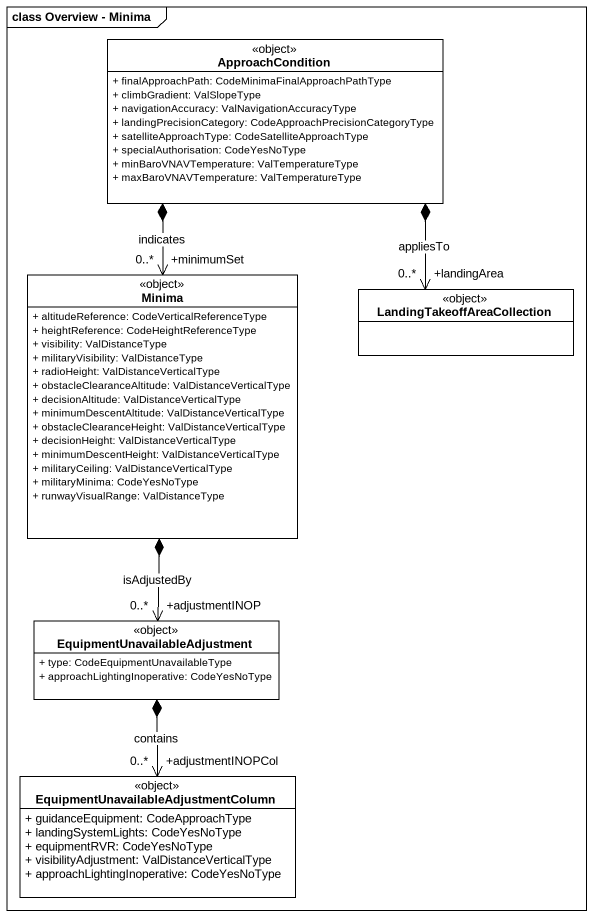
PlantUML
@startuml
mainframe class Overview - Minima
hide circle
hide empty members
skinparam classAttributeIconSize 0
class ApproachCondition <<object>> #FFFFFF {
  + finalApproachPath: CodeMinimaFinalApproachPathType
  + climbGradient: ValSlopeType
  + navigationAccuracy: ValNavigationAccuracyType
  + landingPrecisionCategory: CodeApproachPrecisionCategoryType
  + satelliteApproachType: CodeSatelliteApproachType
  + specialAuthorisation: CodeYesNoType
  + minBaroVNAVTemperature: ValTemperatureType
  + maxBaroVNAVTemperature: ValTemperatureType
}
class Minima <<object>> #FFFFFF {
  + altitudeReference: CodeVerticalReferenceType
  + heightReference: CodeHeightReferenceType
  + visibility: ValDistanceType
  + militaryVisibility: ValDistanceType
  + radioHeight: ValDistanceVerticalType
  + obstacleClearanceAltitude: ValDistanceVerticalType
  + decisionAltitude: ValDistanceVerticalType
  + minimumDescentAltitude: ValDistanceVerticalType
  + obstacleClearanceHeight: ValDistanceVerticalType
  + decisionHeight: ValDistanceVerticalType
  + minimumDescentHeight: ValDistanceVerticalType
  + militaryCeiling: ValDistanceVerticalType
  + militaryMinima: CodeYesNoType
  + runwayVisualRange: ValDistanceType
}
class LandingTakeoffAreaCollection <<object>> #FFFFFF
class "EquipmentUnavailableAdjustment" as EquipmentUnavailableAdjustme <<object>> #FFFFFF {
  + type: CodeEquipmentUnavailableType
  + approachLightingInoperative: CodeYesNoType
}
class "EquipmentUnavailableAdjustmentColumn" as EquipmentUnavailableAdjustme_2 <<object>> #FFFFFF {
  + guidanceEquipment: CodeApproachType
  + landingSystemLights: CodeYesNoType
  + equipmentRVR: CodeYesNoType
  + visibilityAdjustment: ValDistanceVerticalType
  + approachLightingInoperative: CodeYesNoType
}
ApproachCondition *--> "+minimumSet\n0..*" Minima : indicates
ApproachCondition *--> "+landingArea\n0..*" LandingTakeoffAreaCollection : appliesTo
Minima *--> "+adjustmentINOP\n0..*" EquipmentUnavailableAdjustme : isAdjustedBy
EquipmentUnavailableAdjustme *--> "+adjustmentINOPCol\n0..*" EquipmentUnavailableAdjustme_2 : contains
@enduml
